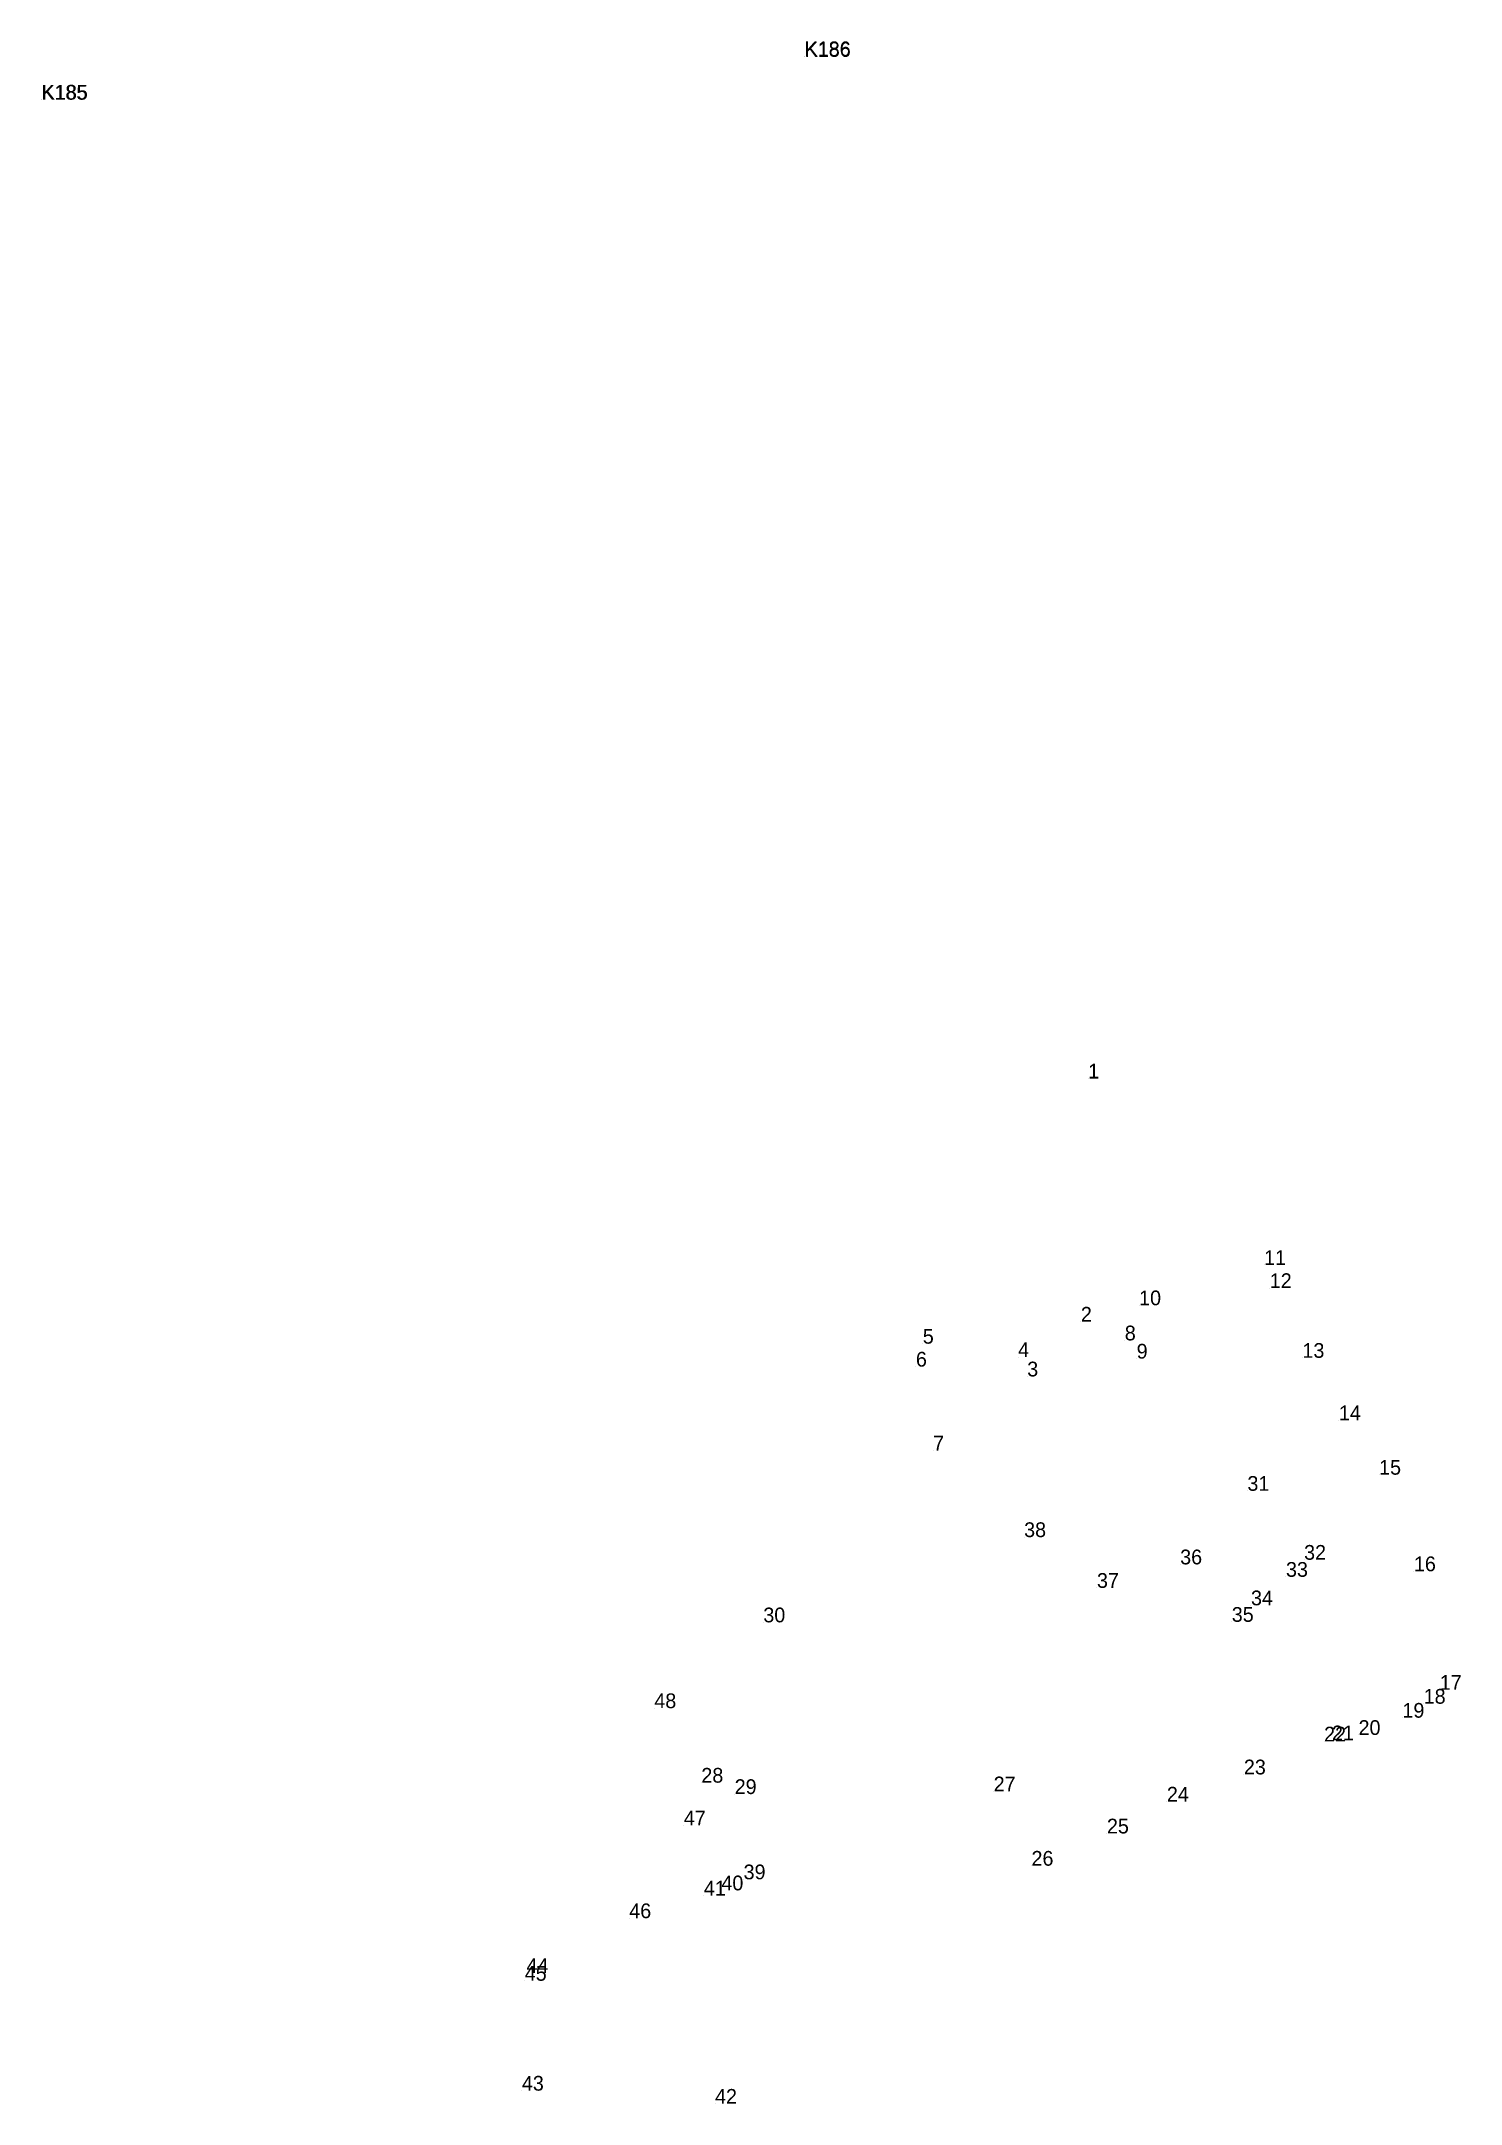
# Model space of a CAD drawing. Extents: x 549864 to 550038, y 1838019 to 1838271.
import ezdxf

# ---------------------------------------------------------------- set-up
doc = ezdxf.new("R2010")
doc.units = 0
doc.layers.add('Level 12', color=7, linetype='Continuous')
doc.layers.add('Level 7', color=7, linetype='Continuous')

msp = doc.modelspace()

# ---------------------------------------------------------------- linework, layer by layer
at = {"layer": 'Level 7'}
for p, q in [((549957.601, 1838268.936), (549957.601, 1838268.936)), ((549957.623, 1838268.856), (549957.623, 1838268.856)), ((549864.409, 1838263.633), (549864.409, 1838263.633)), ((549864.48, 1838263.637), (549864.48, 1838263.637)), ((549992.231, 1838144.088), (549992.231, 1838144.088)), ((549992.232, 1838144.108), (549992.232, 1838144.108)), ((550013.708, 1838121.326), (550013.708, 1838121.326)), ((550014.395, 1838118.512), (550014.395, 1838118.512)), ((549991.336, 1838114.412), (549991.336, 1838114.412)), ((549991.337, 1838114.413), (549991.337, 1838114.413)), ((549998.449, 1838116.41), (549998.449, 1838116.41)), ((549972.036, 1838111.719), (549972.036, 1838111.719)), ((549996.703, 1838112.119), (549996.703, 1838112.119)), ((549983.667, 1838110.085), (549983.667, 1838110.085)), ((549998.147, 1838109.902), (549998.147, 1838109.902)), ((550018.389, 1838109.993), (550018.389, 1838109.993)), ((549971.201, 1838108.915), (549971.201, 1838108.915)), ((549984.787, 1838107.718), (549984.787, 1838107.718)), ((550022.835, 1838102.367), (550022.835, 1838102.367)), ((549973.295, 1838098.671), (549973.295, 1838098.671)), ((550027.746, 1838095.725), (550027.746, 1838095.725)), ((550011.668, 1838093.746), (550011.668, 1838093.746)), ((549984.412, 1838088.105), (549984.412, 1838088.105)), ((550003.459, 1838084.766), (550003.459, 1838084.766)), ((550018.592, 1838085.326), (550018.592, 1838085.326)), ((550032.002, 1838083.93), (550032.002, 1838083.93)), ((549993.3, 1838081.903), (549993.3, 1838081.903)), ((550016.377, 1838083.254), (550016.377, 1838083.254)), ((550012.107, 1838079.767), (550012.107, 1838079.767)), ((549952.568, 1838077.69), (549952.568, 1838077.69)), ((550009.761, 1838077.746), (550009.761, 1838077.746)), ((550035.163, 1838069.451), (550035.163, 1838069.451)), ((549939.258, 1838067.206), (549939.258, 1838067.206)), ((550033.187, 1838067.751), (550033.187, 1838067.751)), ((550025.24, 1838063.937), (550025.24, 1838063.937)), ((550030.595, 1838066.035), (550030.595, 1838066.035)), ((550021.028, 1838063.137), (550021.028, 1838063.137)), ((550021.991, 1838063.279), (550021.991, 1838063.279)), ((550011.242, 1838059.122), (550011.242, 1838059.122)), ((549945.001, 1838058.107), (549945.001, 1838058.107)), ((549949.068, 1838056.72), (549949.068, 1838056.72)), ((549980.685, 1838057.048), (549980.685, 1838057.048)), ((550001.841, 1838055.799), (550001.841, 1838055.799)), ((549942.861, 1838052.888), (549942.861, 1838052.888)), ((549994.524, 1838051.908), (549994.524, 1838051.908)), ((549950.165, 1838046.309), (549950.165, 1838046.309)), ((549985.313, 1838047.969), (549985.313, 1838047.969)), ((549945.313, 1838044.327), (549945.313, 1838044.327)), ((549947.447, 1838044.962), (549947.447, 1838044.962)), ((549936.202, 1838041.561), (549936.202, 1838041.561)), ((549923.437, 1838033.924), (549923.437, 1838033.924)), ((549923.65, 1838034.86), (549923.65, 1838034.86)), ((549923.091, 1838020.505), (549923.091, 1838020.505)), ((549946.674, 1838018.9), (549946.674, 1838018.9))]:
    msp.add_line(p, q, dxfattribs=at)

# ---------------------------------------------------------------- texts
at = {"layer": 'Level 12'}
for s, p in [('K186', (549957.6, 1838268.94)), ('K186', (549957.62, 1838268.86)), ('K185', (549864.41, 1838263.63)), ('K185', (549864.48, 1838263.64)), ('1', (549992.23, 1838144.11)), ('1', (549992.23, 1838144.09)), ('11', (550013.71, 1838121.33)), ('12', (550014.4, 1838118.51)), ('10', (549998.45, 1838116.41)), ('2', (549991.34, 1838114.41)), ('2', (549991.34, 1838114.41)), ('5', (549972.04, 1838111.72)), ('4', (549983.67, 1838110.08)), ('8', (549996.7, 1838112.12)), ('9', (549998.15, 1838109.9)), ('13', (550018.39, 1838109.99)), ('6', (549971.2, 1838108.92)), ('3', (549984.79, 1838107.72)), ('14', (550022.84, 1838102.37)), ('7', (549973.3, 1838098.67)), ('15', (550027.75, 1838095.72)), ('31', (550011.67, 1838093.75)), ('38', (549984.41, 1838088.1)), ('36', (550003.46, 1838084.77)), ('32', (550018.59, 1838085.33)), ('33', (550016.38, 1838083.25)), ('16', (550032, 1838083.93)), ('37', (549993.3, 1838081.9)), ('34', (550012.11, 1838079.77)), ('30', (549952.57, 1838077.69)), ('35', (550009.76, 1838077.75)), ('17', (550035.16, 1838069.45)), ('48', (549939.26, 1838067.21)), ('18', (550033.19, 1838067.75)), ('19', (550030.6, 1838066.04)), ('22', (550021.03, 1838063.14)), ('21', (550021.99, 1838063.28)), ('20', (550025.24, 1838063.94)), ('28', (549945, 1838058.11)), ('27', (549980.69, 1838057.05)), ('23', (550011.24, 1838059.12)), ('29', (549949.07, 1838056.72)), ('24', (550001.84, 1838055.8)), ('47', (549942.86, 1838052.89)), ('25', (549994.52, 1838051.91)), ('26', (549985.31, 1838047.97)), ('41', (549945.31, 1838044.33)), ('40', (549947.45, 1838044.96)), ('39', (549950.16, 1838046.31)), ('46', (549936.2, 1838041.56)), ('44', (549923.65, 1838034.86)), ('45', (549923.44, 1838033.92)), ('43', (549923.09, 1838020.5)), ('42', (549946.67, 1838018.9))]:
    msp.add_text(s, height=1.8, dxfattribs=at).set_placement(p)

doc.saveas('drawing.dxf')
